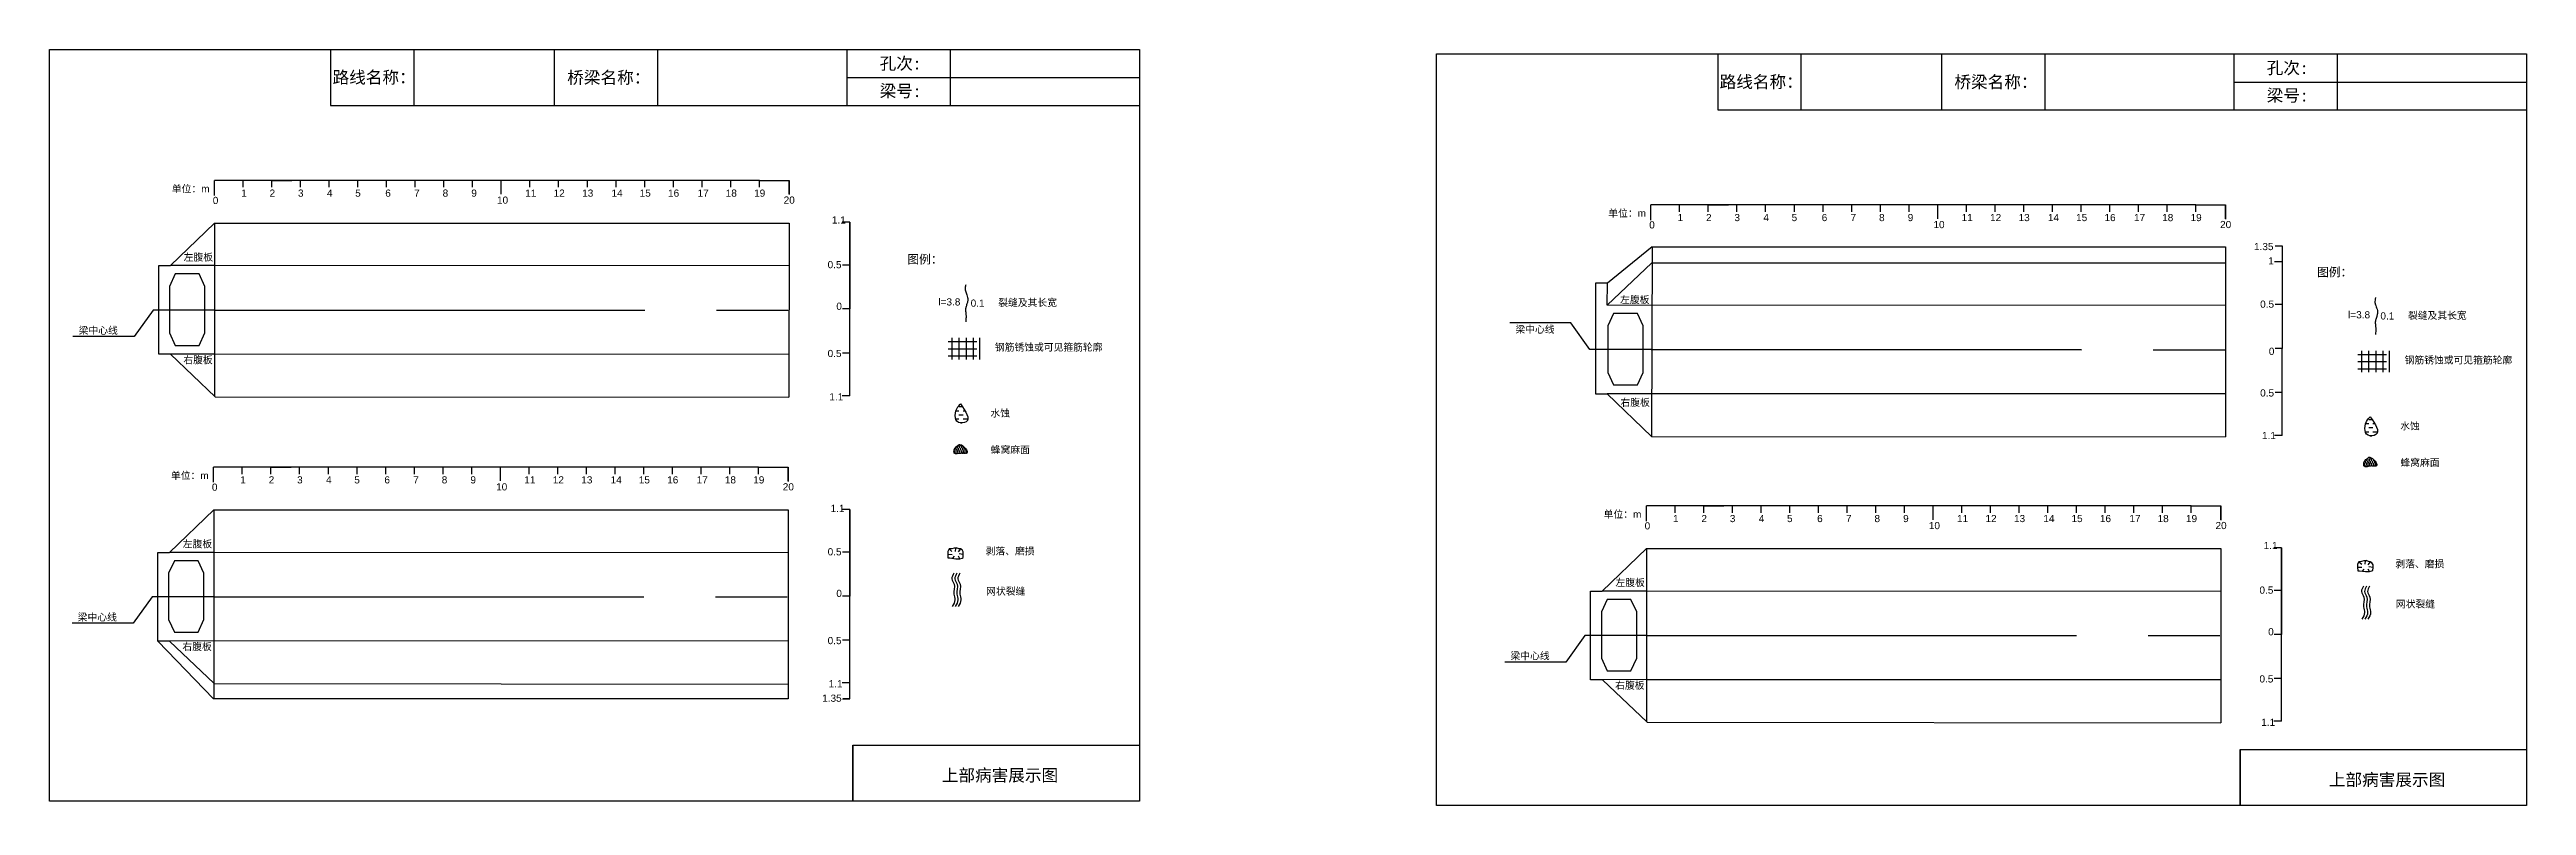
# Model space of a CAD drawing. Header units: millimetres. Extents: x 3356 to 3491, y 1762 to 1788.
# Drawn here: x 3355.9 to 3442.2, y 1762.1 to 1788.4 of the extents above; entities that cross this region are included whole.
import ezdxf

# ---------------------------------------------------------------- set-up
doc = ezdxf.new("R2010")
doc.units = ezdxf.units.MM
doc.linetypes.add('CENTER2', pattern=[1.125, 0.75, -0.125, 0.125, -0.125])
doc.linetypes.add('DASHED', pattern=[0.75, 0.5, -0.25])
for name, color, linetype in [('加固措施', 7, 'Continuous'), ('图层1', 7, 'Continuous'), ('病害', 5, 'Continuous')]:
    doc.layers.add(name, color=color, linetype=linetype)
doc.styles.get("Standard").update_dxf_attribs({"font": 'arial.ttf'})
doc.styles.add('汉字', font='')
doc.styles.get('汉字').set_extended_font_data('SimSun')

# ---------------------------------------------------------------- blocks, each defined once
blk = doc.blocks.new('adfsd')
at = {"lineweight": -2, "ltscale": 0.5}
for p, q in [((1140.876, -3083.768), (1140.94, -3083.769)), ((1140.897, -3083.694), (1140.936, -3083.729)), ((1140.948, -3083.824), (1140.969, -3083.796)), ((1140.983, -3083.682), (1140.981, -3083.729)), ((1141.053, -3083.694), (1141.022, -3083.735)), ((1141.045, -3083.83), (1141.028, -3083.796)), ((1141.094, -3083.772), (1141.036, -3083.763))]:
    blk.add_line(p, q, dxfattribs=at)
blk.add_lwpolyline([(1141, -3083.682), (1140.967, -3083.682), (1140.934, -3083.69), (1140.897, -3083.694), (1140.876, -3083.727), (1140.876, -3083.768), (1140.88, -3083.818), (1140.905, -3083.818), (1140.991, -3083.83), (1141.045, -3083.83), (1141.078, -3083.822), (1141.09, -3083.814), (1141.094, -3083.772), (1141.094, -3083.735), (1141.078, -3083.707), (1141.053, -3083.694), (1141.033, -3083.69), (1141, -3083.678)], dxfattribs=at)

msp = doc.modelspace()

# ---------------------------------------------------------------- hatches: boundary and pattern name
at = {"layer": '加固措施', "lineweight": -2}
h = msp.add_hatch(dxfattribs=at)
h.set_pattern_fill('DASH', color=256, scale=0.045)
h.set_pattern_definition([(0, (3115.67927, 1757.82438), (0.142875, 0.142875), [0.142875, -0.142875])])
edge = h.paths.add_edge_path()
edge.add_spline(control_points=[(3387.627, 1776.061), (3387.592, 1776.03), (3387.425, 1775.882), (3387.38, 1775.345), (3388.05, 1775.44), (3387.802, 1775.804), (3387.627, 1776.061)], knot_values=[0, 0, 0, 0, 3.237042, 15.187225, 21.182779, 35.601669, 35.601669, 35.601669, 35.601669], degree=3, periodic=0)
h = msp.add_hatch(dxfattribs=at)
h.set_pattern_fill('DASH', color=256, scale=0.045)
h.set_pattern_definition([(0, (3164.83394, 1757.37699), (0.142875, 0.142875), [0.142875, -0.142875])])
edge = h.paths.add_edge_path()
edge.add_spline(control_points=[(3436.782, 1775.614), (3436.746, 1775.583), (3436.579, 1775.435), (3436.535, 1774.897), (3437.205, 1774.992), (3436.957, 1775.357), (3436.782, 1775.614)], knot_values=[0, 0, 0, 0, 3.237042, 15.187225, 21.182779, 35.601669, 35.601669, 35.601669, 35.601669], degree=3, periodic=0)
h = msp.add_hatch(dxfattribs=at)
h.set_pattern_fill('DOTS', scale=0.05)
h.set_pattern_definition([(0, (3085.40534, 1751.3719), (0.0396875, 0.079375), [0, -0.079375])])
edge = h.paths.add_edge_path()
edge.add_spline(control_points=[(3387.58, 1774.649), (3387.505, 1774.598), (3387.4, 1774.526), (3387.388, 1774.257), (3387.638, 1774.38), (3387.977, 1774.283), (3387.724, 1774.655), (3387.588, 1774.65), (3387.58, 1774.649)], knot_values=[0, 0, 0, 0, 5.205471, 7.397577, 12.944796, 16.169923, 23.88441, 24.400432, 24.400432, 24.400432, 24.400432], degree=3, periodic=0)
h = msp.add_hatch(dxfattribs=at)
h.set_pattern_fill('DOTS', scale=0.05)
h.set_pattern_definition([(0, (3134.56001, 1750.92451), (0.0396875, 0.079375), [0, -0.079375])])
edge = h.paths.add_edge_path()
edge.add_spline(control_points=[(3436.734, 1774.202), (3436.66, 1774.151), (3436.554, 1774.078), (3436.542, 1773.809), (3436.792, 1773.933), (3437.132, 1773.836), (3436.879, 1774.208), (3436.743, 1774.202), (3436.734, 1774.202)], knot_values=[0, 0, 0, 0, 5.205471, 7.397577, 12.944796, 16.169923, 23.88441, 24.400432, 24.400432, 24.400432, 24.400432], degree=3, periodic=0)
at = {"layer": '病害', "lineweight": -2}
h = msp.add_hatch(dxfattribs=at)
h.set_pattern_fill('DOTS', color=4, scale=0.05, style=0)
h.set_pattern_definition([(0, (2877.95399, 1721.8014), (0.0396875, 0.079375), [0, -0.079375])])
edge = h.paths.add_edge_path()
edge.add_spline(control_points=[(3387.58, 1774.649), (3387.505, 1774.598), (3387.4, 1774.526), (3387.388, 1774.257), (3387.638, 1774.38), (3387.977, 1774.283), (3387.724, 1774.655), (3387.588, 1774.65), (3387.58, 1774.649)], knot_values=[0, 0, 0, 0, 1.041094, 1.479515, 2.588959, 3.233985, 4.776882, 4.880086, 4.880086, 4.880086, 4.880086], degree=3, periodic=0)
h = msp.add_hatch(dxfattribs=at)
h.set_pattern_fill('DOTS', color=4, scale=0.05, style=0)
h.set_pattern_definition([(0, (2927.10866, 1721.35401), (0.0396875, 0.079375), [0, -0.079375])])
edge = h.paths.add_edge_path()
edge.add_spline(control_points=[(3436.734, 1774.202), (3436.66, 1774.151), (3436.554, 1774.078), (3436.542, 1773.809), (3436.792, 1773.933), (3437.132, 1773.836), (3436.879, 1774.208), (3436.743, 1774.202), (3436.734, 1774.202)], knot_values=[0, 0, 0, 0, 1.041094, 1.479515, 2.588959, 3.233985, 4.776882, 4.880086, 4.880086, 4.880086, 4.880086], degree=3, periodic=0)

# ---------------------------------------------------------------- linework, layer by layer
at = {"color": 0, "linetype": 'ByBlock'}
for p, q in [((3355.86, 1788.417), (3393.86, 1788.417)), ((3355.86, 1762.217), (3355.86, 1788.417)), ((3365.662, 1788.417), (3365.662, 1786.47)), ((3373.46, 1788.417), (3373.46, 1786.47)), ((3383.66, 1788.417), (3383.66, 1786.47)), ((3387.262, 1788.413), (3387.262, 1786.465)), ((3393.86, 1788.417), (3393.86, 1762.217)), ((3404.226, 1788.263), (3442.226, 1788.263)), ((3404.226, 1762.063), (3404.226, 1788.263)), ((3414.028, 1788.263), (3414.028, 1786.315)), ((3421.827, 1788.263), (3421.827, 1786.315)), ((3432.026, 1788.263), (3432.026, 1786.315)), ((3435.628, 1788.259), (3435.628, 1786.311)), ((3442.226, 1788.263), (3442.226, 1762.063)), ((3365.662, 1786.47), (3393.86, 1786.47)), ((3414.028, 1786.315), (3442.226, 1786.315)), ((3383.759, 1776.344), (3383.759, 1782.395)), ((3383.759, 1765.776), (3383.759, 1772.385)), ((3433.684, 1764.998), (3433.684, 1771.049)), ((3383.875, 1762.217), (3383.875, 1764.165)), ((3383.875, 1764.165), (3393.86, 1764.165)), ((3432.241, 1762.063), (3432.241, 1764.011)), ((3432.241, 1764.011), (3442.226, 1764.011)), ((3393.86, 1762.217), (3355.86, 1762.217)), ((3442.226, 1762.063), (3404.226, 1762.063))]:
    msp.add_line(p, q, dxfattribs=at)
at = {"color": 0}
for p, q in [((3377.612, 1783.855), (3361.612, 1783.855)), ((3361.612, 1783.327), (3361.612, 1783.855)), ((3362.612, 1783.614), (3362.612, 1783.855)), ((3363.612, 1783.855), (3364.312, 1783.855)), ((3363.612, 1783.614), (3363.612, 1783.855)), ((3364.612, 1783.614), (3364.612, 1783.855)), ((3365.612, 1783.614), (3365.612, 1783.855)), ((3366.612, 1783.614), (3366.612, 1783.855)), ((3367.612, 1783.614), (3367.612, 1783.855)), ((3368.612, 1783.614), (3368.612, 1783.855)), ((3369.612, 1783.614), (3369.612, 1783.855)), ((3370.612, 1783.614), (3370.612, 1783.855)), ((3371.612, 1783.373), (3371.612, 1783.855)), ((3372.612, 1783.614), (3372.612, 1783.855)), ((3373.612, 1783.614), (3373.612, 1783.855)), ((3374.612, 1783.614), (3374.612, 1783.855)), ((3375.612, 1783.614), (3375.612, 1783.855)), ((3376.612, 1783.614), (3376.612, 1783.855)), ((3377.612, 1783.614), (3377.612, 1783.855)), ((3380.613, 1783.855), (3377.612, 1783.855)), ((3378.613, 1783.614), (3378.613, 1783.855)), ((3379.613, 1783.614), (3379.613, 1783.855)), ((3380.613, 1783.614), (3380.613, 1783.855)), ((3381.648, 1783.372), (3381.648, 1783.854)), ((3427.698, 1783.003), (3411.698, 1783.003)), ((3411.698, 1782.474), (3411.698, 1783.003)), ((3412.698, 1782.761), (3412.698, 1783.003)), ((3413.698, 1783.003), (3414.398, 1783.003)), ((3413.698, 1782.761), (3413.698, 1783.003)), ((3414.698, 1782.761), (3414.698, 1783.003)), ((3415.698, 1782.761), (3415.698, 1783.003)), ((3416.698, 1782.761), (3416.698, 1783.003)), ((3417.698, 1782.761), (3417.698, 1783.003)), ((3418.698, 1782.761), (3418.698, 1783.003)), ((3419.698, 1782.761), (3419.698, 1783.003)), ((3420.698, 1782.761), (3420.698, 1783.003)), ((3421.698, 1782.52), (3421.698, 1783.003)), ((3422.698, 1782.761), (3422.698, 1783.003)), ((3423.698, 1782.761), (3423.698, 1783.003)), ((3424.698, 1782.761), (3424.698, 1783.003)), ((3425.698, 1782.761), (3425.698, 1783.003)), ((3426.698, 1782.761), (3426.698, 1783.003)), ((3427.698, 1782.761), (3427.698, 1783.003)), ((3430.699, 1783.002), (3427.698, 1783.003)), ((3428.699, 1782.761), (3428.699, 1783.002)), ((3429.699, 1782.761), (3429.699, 1783.002)), ((3430.699, 1782.761), (3430.699, 1783.002)), ((3431.734, 1782.519), (3431.734, 1783.002)), ((3361.614, 1782.364), (3360.072, 1780.883)), ((3361.614, 1782.364), (3381.647, 1782.364)), ((3361.614, 1782.364), (3361.614, 1776.328)), ((3383.759, 1782.395), (3383.496, 1782.395)), ((3383.759, 1782.395), (3383.759, 1780.654)), ((3381.646, 1780.872), (3361.616, 1780.883)), ((3383.759, 1780.902), (3383.509, 1780.902)), ((3411.733, 1780.986), (3410.176, 1779.503)), ((3411.735, 1781.542), (3410.179, 1780.268)), ((3411.735, 1781.542), (3411.712, 1774.93)), ((3411.733, 1780.986), (3431.732, 1780.983)), ((3433.708, 1781.019), (3433.445, 1781.019)), ((3433.458, 1781.577), (3433.708, 1781.577)), ((3433.708, 1781.577), (3433.708, 1779.277)), ((3383.759, 1780.654), (3383.759, 1779.374)), ((3359.469, 1779.336), (3358.808, 1778.41)), ((3383.759, 1779.374), (3383.509, 1779.374)), ((3383.759, 1778.085), (3383.759, 1779.365)), ((3431.731, 1779.49), (3411.714, 1779.505)), ((3433.708, 1779.525), (3433.458, 1779.525)), ((3433.708, 1779.277), (3433.708, 1777.997)), ((3358.808, 1778.41), (3356.676, 1778.41)), ((3408.906, 1778.884), (3406.774, 1778.884)), ((3409.567, 1777.958), (3408.906, 1778.884)), ((3361.635, 1776.308), (3360.078, 1777.792)), ((3381.643, 1777.794), (3361.616, 1777.789)), ((3383.759, 1777.837), (3383.509, 1777.837)), ((3383.759, 1776.344), (3383.759, 1778.085)), ((3433.708, 1777.997), (3433.458, 1777.997)), ((3433.708, 1776.709), (3433.708, 1777.989)), ((3433.708, 1774.967), (3433.708, 1776.709)), ((3361.635, 1776.308), (3381.642, 1776.294)), ((3383.759, 1776.344), (3383.496, 1776.344)), ((3411.712, 1774.93), (3410.17, 1776.411)), ((3431.729, 1776.416), (3411.714, 1776.411)), ((3433.708, 1776.461), (3433.458, 1776.461)), ((3411.712, 1774.93), (3431.728, 1774.915)), ((3433.708, 1774.967), (3433.445, 1774.967)), ((3377.581, 1773.858), (3361.581, 1773.858)), ((3361.581, 1773.329), (3361.581, 1773.858)), ((3362.581, 1773.617), (3362.581, 1773.858)), ((3363.581, 1773.858), (3364.281, 1773.858)), ((3363.581, 1773.617), (3363.581, 1773.858)), ((3364.581, 1773.617), (3364.581, 1773.858)), ((3365.581, 1773.617), (3365.581, 1773.858)), ((3366.581, 1773.617), (3366.581, 1773.858)), ((3367.581, 1773.617), (3367.581, 1773.858)), ((3368.581, 1773.617), (3368.581, 1773.858)), ((3369.581, 1773.617), (3369.581, 1773.858)), ((3370.581, 1773.617), (3370.581, 1773.858)), ((3371.581, 1773.375), (3371.581, 1773.858)), ((3372.581, 1773.617), (3372.581, 1773.858)), ((3373.581, 1773.617), (3373.581, 1773.858)), ((3374.581, 1773.617), (3374.581, 1773.858)), ((3375.581, 1773.617), (3375.581, 1773.858)), ((3376.581, 1773.617), (3376.581, 1773.858)), ((3377.581, 1773.617), (3377.581, 1773.858)), ((3380.582, 1773.858), (3377.581, 1773.858)), ((3378.582, 1773.616), (3378.582, 1773.858)), ((3379.582, 1773.616), (3379.582, 1773.858)), ((3380.582, 1773.616), (3380.582, 1773.858)), ((3381.617, 1773.374), (3381.617, 1773.857)), ((3361.583, 1772.367), (3360.04, 1770.886)), ((3361.583, 1772.367), (3381.616, 1772.367)), ((3361.583, 1772.367), (3361.583, 1766.331)), ((3383.759, 1772.385), (3383.496, 1772.385)), ((3383.759, 1772.385), (3383.759, 1770.644)), ((3427.538, 1772.509), (3411.538, 1772.509)), ((3411.538, 1771.98), (3411.538, 1772.509)), ((3412.538, 1772.268), (3412.538, 1772.509)), ((3413.538, 1772.509), (3414.238, 1772.509)), ((3413.538, 1772.268), (3413.538, 1772.509)), ((3414.538, 1772.268), (3414.538, 1772.509)), ((3415.538, 1772.268), (3415.538, 1772.509)), ((3416.538, 1772.268), (3416.538, 1772.509)), ((3417.538, 1772.268), (3417.538, 1772.509)), ((3418.538, 1772.268), (3418.538, 1772.509)), ((3419.538, 1772.268), (3419.538, 1772.509)), ((3420.538, 1772.268), (3420.538, 1772.509)), ((3421.538, 1772.026), (3421.538, 1772.509)), ((3422.538, 1772.268), (3422.538, 1772.509)), ((3423.538, 1772.268), (3423.538, 1772.509)), ((3424.538, 1772.268), (3424.538, 1772.509)), ((3425.538, 1772.268), (3425.538, 1772.509)), ((3426.538, 1772.268), (3426.538, 1772.509)), ((3427.538, 1772.268), (3427.538, 1772.509)), ((3430.539, 1772.509), (3427.538, 1772.509)), ((3428.539, 1772.267), (3428.539, 1772.509)), ((3429.539, 1772.267), (3429.539, 1772.509)), ((3430.539, 1772.267), (3430.539, 1772.509)), ((3431.574, 1772.025), (3431.574, 1772.508)), ((3381.615, 1770.875), (3361.585, 1770.886)), ((3383.759, 1770.892), (3383.509, 1770.892)), ((3383.759, 1770.644), (3383.759, 1769.364)), ((3411.54, 1771.018), (3409.997, 1769.537)), ((3411.54, 1771.018), (3431.573, 1771.018)), ((3411.54, 1771.018), (3411.54, 1764.982)), ((3433.684, 1771.049), (3433.422, 1771.049)), ((3433.684, 1771.049), (3433.684, 1769.307)), ((3359.438, 1769.339), (3358.777, 1768.413)), ((3383.759, 1769.364), (3383.509, 1769.364)), ((3383.759, 1768.076), (3383.759, 1769.356)), ((3431.571, 1769.526), (3411.542, 1769.537)), ((3433.684, 1769.556), (3433.434, 1769.556)), ((3433.684, 1769.307), (3433.684, 1768.027)), ((3358.777, 1768.413), (3356.644, 1768.413)), ((3383.759, 1765.776), (3383.759, 1768.076)), ((3409.395, 1767.99), (3408.734, 1767.064)), ((3433.684, 1768.027), (3433.434, 1768.027)), ((3433.684, 1766.739), (3433.684, 1768.019)), ((3361.604, 1766.311), (3360.047, 1767.794)), ((3381.612, 1767.797), (3361.585, 1767.792)), ((3383.759, 1767.827), (3383.509, 1767.827)), ((3408.734, 1767.064), (3406.601, 1767.064)), ((3361.604, 1766.311), (3381.611, 1766.296)), ((3383.759, 1766.334), (3383.496, 1766.334)), ((3411.561, 1764.962), (3410.004, 1766.445)), ((3431.569, 1766.448), (3411.542, 1766.443)), ((3433.684, 1766.491), (3433.434, 1766.491)), ((3433.684, 1764.998), (3433.684, 1766.739)), ((3383.509, 1765.776), (3383.759, 1765.776)), ((3411.561, 1764.962), (3431.568, 1764.947)), ((3433.684, 1764.998), (3433.422, 1764.998))]:
    msp.add_line(p, q, dxfattribs=at)
for p, q in [((3380.613, 1783.855), (3381.648, 1783.854)), ((3381.648, 1783.854), (3381.647, 1783.359)), ((3430.699, 1783.002), (3431.734, 1783.002)), ((3431.734, 1783.002), (3431.733, 1782.507)), ((3431.734, 1783.002), (3431.733, 1782.507)), ((3381.647, 1782.364), (3381.642, 1776.294)), ((3411.735, 1781.542), (3431.733, 1781.542)), ((3431.733, 1781.542), (3431.728, 1774.915)), ((3361.612, 1779.336), (3359.469, 1779.336)), ((3411.71, 1777.958), (3409.567, 1777.958)), ((3380.582, 1773.858), (3381.617, 1773.857)), ((3381.617, 1773.857), (3381.616, 1773.362)), ((3381.616, 1772.367), (3381.611, 1766.296)), ((3430.539, 1772.509), (3431.574, 1772.508)), ((3431.574, 1772.508), (3431.573, 1772.013)), ((3431.573, 1771.018), (3431.568, 1764.947)), ((3361.581, 1769.339), (3359.438, 1769.339)), ((3411.538, 1767.99), (3409.395, 1767.99)), ((3359.632, 1767.794), (3361.577, 1765.776)), ((3361.583, 1766.331), (3361.583, 1765.776)), ((3381.611, 1766.296), (3381.611, 1765.776)), ((3381.611, 1765.776), (3361.577, 1765.776)), ((3383.759, 1765.776), (3383.53, 1765.776))]:
    msp.add_line(p, q)
at = {"color": 5}
for p, q in [((3359.665, 1777.792), (3359.665, 1780.883)), ((3359.665, 1780.883), (3360.072, 1780.883)), ((3361.616, 1780.883), (3360.072, 1780.883)), ((3410.179, 1780.268), (3409.764, 1780.27)), ((3409.764, 1780.27), (3409.764, 1776.411)), ((3410.176, 1779.503), (3410.179, 1780.268)), ((3411.721, 1779.496), (3410.176, 1779.503)), ((3360.078, 1777.792), (3359.665, 1777.792)), ((3361.622, 1777.798), (3360.078, 1777.792)), ((3409.764, 1776.411), (3410.17, 1776.411)), ((3411.714, 1776.411), (3410.17, 1776.411)), ((3359.634, 1767.794), (3359.634, 1770.886)), ((3359.634, 1770.886), (3360.04, 1770.886)), ((3361.585, 1770.886), (3360.04, 1770.886)), ((3409.591, 1766.445), (3409.591, 1769.537)), ((3409.591, 1769.537), (3409.997, 1769.537)), ((3411.542, 1769.537), (3409.997, 1769.537)), ((3360.047, 1767.794), (3359.634, 1767.794)), ((3361.591, 1767.8), (3360.047, 1767.794)), ((3410.004, 1766.445), (3409.591, 1766.445)), ((3411.548, 1766.452), (3410.004, 1766.445))]:
    msp.add_line(p, q, dxfattribs=at)
at = {"color": 1, "linetype": 'CENTER2', "ltscale": 20}
for p, q in [((3361.612, 1779.336), (3377.612, 1779.336)), ((3361.612, 1779.336), (3381.644, 1779.336)), ((3411.71, 1777.958), (3427.688, 1777.958)), ((3411.71, 1777.958), (3431.73, 1777.943)), ((3361.581, 1769.339), (3377.581, 1769.339)), ((3361.581, 1769.339), (3381.613, 1769.339)), ((3411.538, 1767.99), (3427.538, 1767.99)), ((3411.538, 1767.99), (3431.57, 1767.99))]:
    msp.add_line(p, q, dxfattribs=at)
at = {"color": 1, "linetype": 'DASHED', "ltscale": 2}
for p, q in [((3387.317, 1778.363), (3387.317, 1777.613)), ((3387.567, 1778.363), (3387.567, 1777.613)), ((3387.817, 1778.363), (3387.817, 1777.613)), ((3388.067, 1778.363), (3388.067, 1777.613)), ((3388.281, 1778.365), (3388.281, 1777.615)), ((3387.192, 1778.238), (3388.442, 1778.238)), ((3387.192, 1777.988), (3388.442, 1777.988)), ((3387.192, 1777.738), (3388.442, 1777.738)), ((3436.347, 1777.791), (3437.597, 1777.791)), ((3436.347, 1777.541), (3437.597, 1777.541)), ((3436.472, 1777.916), (3436.472, 1777.166)), ((3436.722, 1777.916), (3436.722, 1777.166)), ((3436.972, 1777.916), (3436.972, 1777.166)), ((3437.222, 1777.916), (3437.222, 1777.166)), ((3437.436, 1777.918), (3437.436, 1777.168)), ((3436.347, 1777.291), (3437.597, 1777.291))]:
    msp.add_line(p, q, dxfattribs=at)
at = {"color": 0, "linetype": 'ByBlock'}
for points in [[(3355.86, 1788.417), (3393.86, 1788.417), (3393.86, 1762.217), (3355.86, 1762.217)], [(3404.226, 1788.263), (3442.226, 1788.263), (3442.226, 1762.063), (3404.226, 1762.063)]]:
    msp.add_lwpolyline(points, close=True, dxfattribs=at)
at = {"color": 5}
for points in [[(3360.243, 1778.104), (3361.075, 1778.104), (3361.275, 1778.54), (3361.275, 1780.159), (3361.075, 1780.595), (3360.243, 1780.595), (3360.043, 1780.159), (3360.043, 1778.54)], [(3410.392, 1776.727), (3411.224, 1776.727), (3411.424, 1777.163), (3411.424, 1778.782), (3411.224, 1779.218), (3410.392, 1779.218), (3410.192, 1778.782), (3410.192, 1777.163)], [(3360.212, 1768.107), (3361.044, 1768.107), (3361.244, 1768.543), (3361.244, 1770.161), (3361.044, 1770.597), (3360.212, 1770.597), (3360.012, 1770.161), (3360.012, 1768.543)], [(3410.169, 1766.758), (3411.001, 1766.758), (3411.201, 1767.194), (3411.201, 1768.812), (3411.001, 1769.248), (3410.169, 1769.248), (3409.969, 1768.812), (3409.969, 1767.194)]]:
    msp.add_lwpolyline(points, close=True, dxfattribs=at)
at = {"lineweight": -2}
for points in [[(3387.58, 1774.649), (3387.405, 1774.456), (3387.405, 1774.346), (3387.683, 1774.346), (3387.844, 1774.346), (3387.605, 1774.649), (3387.58, 1774.649)], [(3436.734, 1774.202), (3436.56, 1774.008), (3436.56, 1773.899), (3436.837, 1773.899), (3436.999, 1773.899), (3436.76, 1774.202), (3436.734, 1774.202)]]:
    msp.add_spline(points, degree=3, dxfattribs=at)
for points in [[(3387.389, 1770.158), (3387.322, 1769.968), (3387.402, 1769.778), (3387.389, 1769.434), (3387.426, 1769.232), (3387.334, 1769.005)], [(3387.495, 1770.158), (3387.428, 1769.968), (3387.508, 1769.778), (3387.495, 1769.434), (3387.532, 1769.232), (3387.44, 1769.005)], [(3387.6, 1770.158), (3387.532, 1769.968), (3387.612, 1769.778), (3387.6, 1769.434), (3387.636, 1769.232), (3387.544, 1769.005)], [(3436.544, 1769.71), (3436.477, 1769.52), (3436.556, 1769.33), (3436.544, 1768.987), (3436.581, 1768.785), (3436.489, 1768.558)], [(3436.65, 1769.71), (3436.583, 1769.52), (3436.662, 1769.33), (3436.65, 1768.987), (3436.687, 1768.785), (3436.595, 1768.558)], [(3436.754, 1769.71), (3436.687, 1769.52), (3436.767, 1769.33), (3436.754, 1768.987), (3436.791, 1768.785), (3436.699, 1768.558)]]:
    msp.add_spline(points, degree=3)
at = {"layer": '加固措施', "lineweight": -2}
for points in [[(3387.627, 1776.061), (3387.527, 1775.956), (3387.549, 1775.419), (3387.818, 1775.441), (3387.627, 1776.061)], [(3436.782, 1775.614), (3436.681, 1775.509), (3436.704, 1774.971), (3436.972, 1774.994), (3436.782, 1775.614)]]:
    msp.add_spline(points, degree=3, dxfattribs=at)
at = {"layer": '图层1', "lineweight": -2}
for points in [[(3387.806, 1780.219), (3387.803, 1780.203), (3387.801, 1780.188), (3387.793, 1780.142), (3387.789, 1780.113), (3387.787, 1780.072), (3387.788, 1780.059), (3387.789, 1780.038), (3387.79, 1780.031), (3387.792, 1780.016), (3387.794, 1780.008), (3387.801, 1779.981), (3387.809, 1779.959), (3387.827, 1779.913), (3387.837, 1779.888), (3387.857, 1779.833), (3387.866, 1779.804), (3387.875, 1779.753), (3387.877, 1779.733), (3387.878, 1779.694), (3387.876, 1779.675), (3387.871, 1779.638), (3387.868, 1779.621), (3387.859, 1779.587), (3387.855, 1779.571), (3387.842, 1779.531), (3387.834, 1779.508), (3387.82, 1779.465), (3387.814, 1779.445), (3387.807, 1779.417), (3387.805, 1779.408), (3387.803, 1779.393), (3387.802, 1779.386), (3387.801, 1779.371), (3387.8, 1779.364), (3387.8, 1779.337), (3387.801, 1779.316), (3387.805, 1779.271), (3387.807, 1779.247), (3387.811, 1779.204), (3387.813, 1779.187), (3387.815, 1779.154), (3387.816, 1779.139), (3387.817, 1779.108), (3387.817, 1779.094), (3387.816, 1779.049), (3387.814, 1779.021), (3387.811, 1778.971), (3387.809, 1778.949), (3387.807, 1778.928)], [(3436.961, 1779.771), (3436.958, 1779.756), (3436.955, 1779.74), (3436.948, 1779.694), (3436.944, 1779.665), (3436.942, 1779.625), (3436.942, 1779.612), (3436.944, 1779.591), (3436.945, 1779.583), (3436.947, 1779.568), (3436.949, 1779.561), (3436.956, 1779.533), (3436.964, 1779.512), (3436.982, 1779.465), (3436.992, 1779.44), (3437.011, 1779.386), (3437.021, 1779.356), (3437.03, 1779.305), (3437.032, 1779.286), (3437.032, 1779.246), (3437.031, 1779.227), (3437.026, 1779.191), (3437.022, 1779.173), (3437.014, 1779.14), (3437.009, 1779.124), (3436.997, 1779.084), (3436.989, 1779.061), (3436.975, 1779.017), (3436.968, 1778.997), (3436.962, 1778.969), (3436.96, 1778.961), (3436.957, 1778.945), (3436.957, 1778.938), (3436.955, 1778.924), (3436.955, 1778.917), (3436.954, 1778.889), (3436.955, 1778.868), (3436.959, 1778.823), (3436.962, 1778.799), (3436.966, 1778.757), (3436.968, 1778.74), (3436.97, 1778.707), (3436.971, 1778.691), (3436.971, 1778.661), (3436.971, 1778.646), (3436.971, 1778.602), (3436.969, 1778.573), (3436.966, 1778.523), (3436.964, 1778.502), (3436.962, 1778.481)]]:
    msp.add_open_spline(points, degree=3, knots=[0, 0, 0, 0, 0.93103, 0.93103, 2.904338, 2.904338, 3.933552, 3.933552, 4.598026, 4.598026, 5.2625, 5.2625, 6.799065, 6.799065, 8.335629, 8.335629, 9.872194, 9.872194, 10.744529, 10.744529, 11.616864, 11.616864, 12.4892, 12.4892, 13.361535, 13.361535, 14.755665, 14.755665, 16.149795, 16.149795, 16.835641, 16.835641, 17.410365, 17.410365, 17.98509, 17.98509, 19.45733, 19.45733, 20.929571, 20.929571, 21.910052, 21.910052, 22.722819, 22.722819, 23.535585, 23.535585, 25.161117, 25.161117, 26.428502, 26.428502, 26.428502, 26.428502], dxfattribs=at)
at = {"layer": '病害', "color": 5}
for p, q in [((3365.662, 1788.417), (3365.662, 1786.47)), ((3373.46, 1788.417), (3373.46, 1786.47)), ((3383.66, 1788.417), (3383.66, 1786.47)), ((3393.86, 1788.417), (3393.86, 1786.47)), ((3414.028, 1788.263), (3414.028, 1786.315)), ((3421.827, 1788.263), (3421.827, 1786.315)), ((3432.026, 1788.263), (3432.026, 1786.315)), ((3442.226, 1788.263), (3442.226, 1786.315)), ((3365.662, 1786.47), (3383.62, 1786.47)), ((3383.62, 1786.47), (3393.86, 1786.47)), ((3414.028, 1786.315), (3431.986, 1786.315)), ((3431.986, 1786.315), (3442.226, 1786.315)), ((3383.875, 1764.165), (3393.86, 1764.165)), ((3383.875, 1764.165), (3383.875, 1762.217)), ((3432.241, 1764.011), (3442.226, 1764.011)), ((3432.241, 1764.011), (3432.241, 1762.063))]:
    msp.add_line(p, q, dxfattribs=at)
at = {"layer": '病害', "color": 0}
for p, q in [((3368.558, 1788.417), (3368.558, 1786.47)), ((3377.062, 1788.417), (3377.062, 1786.47)), ((3416.924, 1788.263), (3416.924, 1786.315)), ((3425.428, 1788.263), (3425.428, 1786.315)), ((3383.66, 1787.439), (3393.86, 1787.439)), ((3432.026, 1787.285), (3442.226, 1787.285))]:
    msp.add_line(p, q, dxfattribs=at)

# ---------------------------------------------------------------- block references
at = {"color": 0, "xscale": 2.5, "yscale": 2.5, "zscale": 2.5}
for p in [(534.986, 9480.24), (584.141, 9479.793)]:
    msp.add_blockref('adfsd', p, dxfattribs=at)

# ---------------------------------------------------------------- texts
for s, p in [('单位：m', (3360.125, 1783.439)), ('1', (3362.543, 1783.287)), ('2', (3363.532, 1783.287)), ('3', (3364.522, 1783.287)), ('4', (3365.532, 1783.287)), ('5', (3366.517, 1783.287)), ('6', (3367.566, 1783.287)), ('7', (3368.573, 1783.287)), ('8', (3369.566, 1783.287)), ('9', (3370.566, 1783.287)), ('11', (3372.445, 1783.287)), ('12', (3373.437, 1783.287)), ('13', (3374.431, 1783.287)), ('14', (3375.455, 1783.287)), ('15', (3376.436, 1783.287)), ('16', (3377.426, 1783.287)), ('17', (3378.456, 1783.287)), ('18', (3379.437, 1783.287)), ('19', (3380.427, 1783.287)), ('0', (3361.552, 1783.032)), ('10', (3371.462, 1783.043)), ('20', (3381.457, 1783.044)), ('单位：m', (3410.211, 1782.586)), ('1', (3412.629, 1782.435)), ('2', (3413.618, 1782.435)), ('3', (3414.608, 1782.435)), ('4', (3415.618, 1782.435)), ('5', (3416.603, 1782.435)), ('6', (3417.652, 1782.435)), ('7', (3418.659, 1782.435)), ('8', (3419.652, 1782.435)), ('9', (3420.652, 1782.435)), ('11', (3422.531, 1782.435)), ('12', (3423.523, 1782.435)), ('13', (3424.517, 1782.435)), ('14', (3425.541, 1782.435)), ('15', (3426.522, 1782.435)), ('16', (3427.512, 1782.435)), ('17', (3428.542, 1782.434)), ('18', (3429.523, 1782.434)), ('19', (3430.513, 1782.434)), ('1.1', (3383.137, 1782.35)), ('0', (3411.638, 1782.18)), ('10', (3421.548, 1782.19)), ('20', (3431.543, 1782.192)), ('左腹板', (3360.538, 1781.054)), ('0.5', (3382.99, 1780.793)), ('0', (3383.294, 1779.342)), ('左腹板', (3410.623, 1779.57)), ('梁中心线', (3356.876, 1778.501)), ('梁中心线', (3406.974, 1778.538)), ('右腹板', (3360.525, 1777.473)), ('0.5', (3382.99, 1777.696)), ('0', (3433.243, 1777.771)), ('0.5', (3432.94, 1776.32)), ('1.1', (3383.052, 1776.185)), ('右腹板', (3410.636, 1775.989)), ('1.1', (3433.006, 1774.836)), ('单位：m', (3360.094, 1773.441)), ('0', (3361.521, 1773.035)), ('1', (3362.511, 1773.29)), ('2', (3363.501, 1773.29)), ('3', (3364.491, 1773.29)), ('4', (3365.501, 1773.29)), ('5', (3366.485, 1773.29)), ('6', (3367.535, 1773.29)), ('7', (3368.542, 1773.29)), ('8', (3369.535, 1773.29)), ('9', (3370.535, 1773.29)), ('10', (3371.431, 1773.045)), ('11', (3372.414, 1773.29)), ('12', (3373.406, 1773.29)), ('13', (3374.4, 1773.29)), ('14', (3375.424, 1773.29)), ('15', (3376.405, 1773.29)), ('16', (3377.395, 1773.29)), ('17', (3378.425, 1773.29)), ('18', (3379.406, 1773.29)), ('19', (3380.396, 1773.29)), ('20', (3381.426, 1773.047)), ('1.1', (3383.093, 1772.295)), ('单位：m', (3410.051, 1772.092)), ('0', (3411.478, 1771.686)), ('1', (3412.468, 1771.941)), ('2', (3413.458, 1771.941)), ('3', (3414.448, 1771.941)), ('4', (3415.458, 1771.941)), ('5', (3416.442, 1771.941)), ('6', (3417.492, 1771.941)), ('7', (3418.499, 1771.941)), ('8', (3419.492, 1771.941)), ('9', (3420.492, 1771.941)), ('10', (3421.388, 1771.696)), ('11', (3422.371, 1771.941)), ('12', (3423.362, 1771.941)), ('13', (3424.357, 1771.941)), ('14', (3425.381, 1771.941)), ('15', (3426.362, 1771.941)), ('16', (3427.352, 1771.941)), ('17', (3428.382, 1771.941)), ('18', (3429.363, 1771.941)), ('19', (3430.353, 1771.941)), ('20', (3431.383, 1771.698)), ('左腹板', (3360.506, 1771.056)), ('0.5', (3382.991, 1770.783)), ('1.1', (3433.063, 1771.003)), ('左腹板', (3410.463, 1769.707)), ('0.5', (3432.916, 1769.447)), ('梁中心线', (3356.844, 1768.504)), ('0', (3383.294, 1769.332)), ('0.5', (3382.991, 1767.686)), ('0', (3433.22, 1767.996)), ('右腹板', (3360.494, 1767.476)), ('梁中心线', (3406.801, 1767.155)), ('1.1', (3383.027, 1766.182)), ('右腹板', (3410.451, 1766.127)), ('0.5', (3432.916, 1766.35)), ('1.35', (3382.8, 1765.678)), ('1.1', (3432.978, 1764.838))]:
    msp.add_text(s, height=0.25).set_placement(p)
for s, p in [('1.35', (3432.726, 1781.424)), ('1', (3433.223, 1780.928)), ('0.5', (3432.94, 1779.416))]:
    msp.add_text(s, height=0.25, rotation=360).set_placement(p)
at = {"layer": '图层1', "style": '汉字'}
for s, p in [('孔次:', (3384.803, 1787.722)), ('孔次:', (3433.169, 1787.567)), ('路线名称：', (3365.728, 1787.236)), ('桥梁名称：', (3373.911, 1787.229)), ('梁号:', (3384.805, 1786.762)), ('路线名称：', (3414.094, 1787.081)), ('桥梁名称：', (3422.277, 1787.074)), ('梁号:', (3433.171, 1786.607)), ('上部病害展示图', (3386.97, 1762.904)), ('上部病害展示图', (3435.336, 1762.749))]:
    msp.add_text(s, height=0.425, dxfattribs=at).set_placement(p)
at = {"layer": '图层1', "lineweight": -2, "attachment_point": 1}
for s, insert, char_height in [('图例：', (3385.771, 1781.253), 0.3), ('图例：', (3434.925, 1780.806), 0.3), ('l=3.8', (3386.853, 1779.744), 0.25), ('0.1', (3387.978, 1779.702), 0.25), ('裂缝及其长宽', (3388.94, 1779.72), 0.25), ('l=3.8', (3436.007, 1779.296), 0.25), ('0.1', (3437.133, 1779.255), 0.25), ('裂缝及其长宽', (3438.095, 1779.273), 0.25), ('钢筋锈蚀或可见箍筋轮廓', (3388.823, 1778.164), 0.25), ('钢筋锈蚀或可见箍筋轮廓', (3437.978, 1777.717), 0.25), ('水蚀', (3388.667, 1775.865), 0.25), ('水蚀', (3437.822, 1775.417), 0.25), ('蜂窝麻面', (3388.678, 1774.589), 0.25), ('蜂窝麻面', (3437.832, 1774.142), 0.25), ('剥落、磨损', (3388.5, 1771.057), 0.25), ('剥落、磨损', (3437.655, 1770.61), 0.25), ('网状裂缝', (3388.519, 1769.657), 0.25), ('网状裂缝', (3437.673, 1769.21), 0.25)]:
    msp.add_mtext(s, dxfattribs=dict(at, insert=insert, char_height=char_height))

doc.saveas('drawing.dxf')
